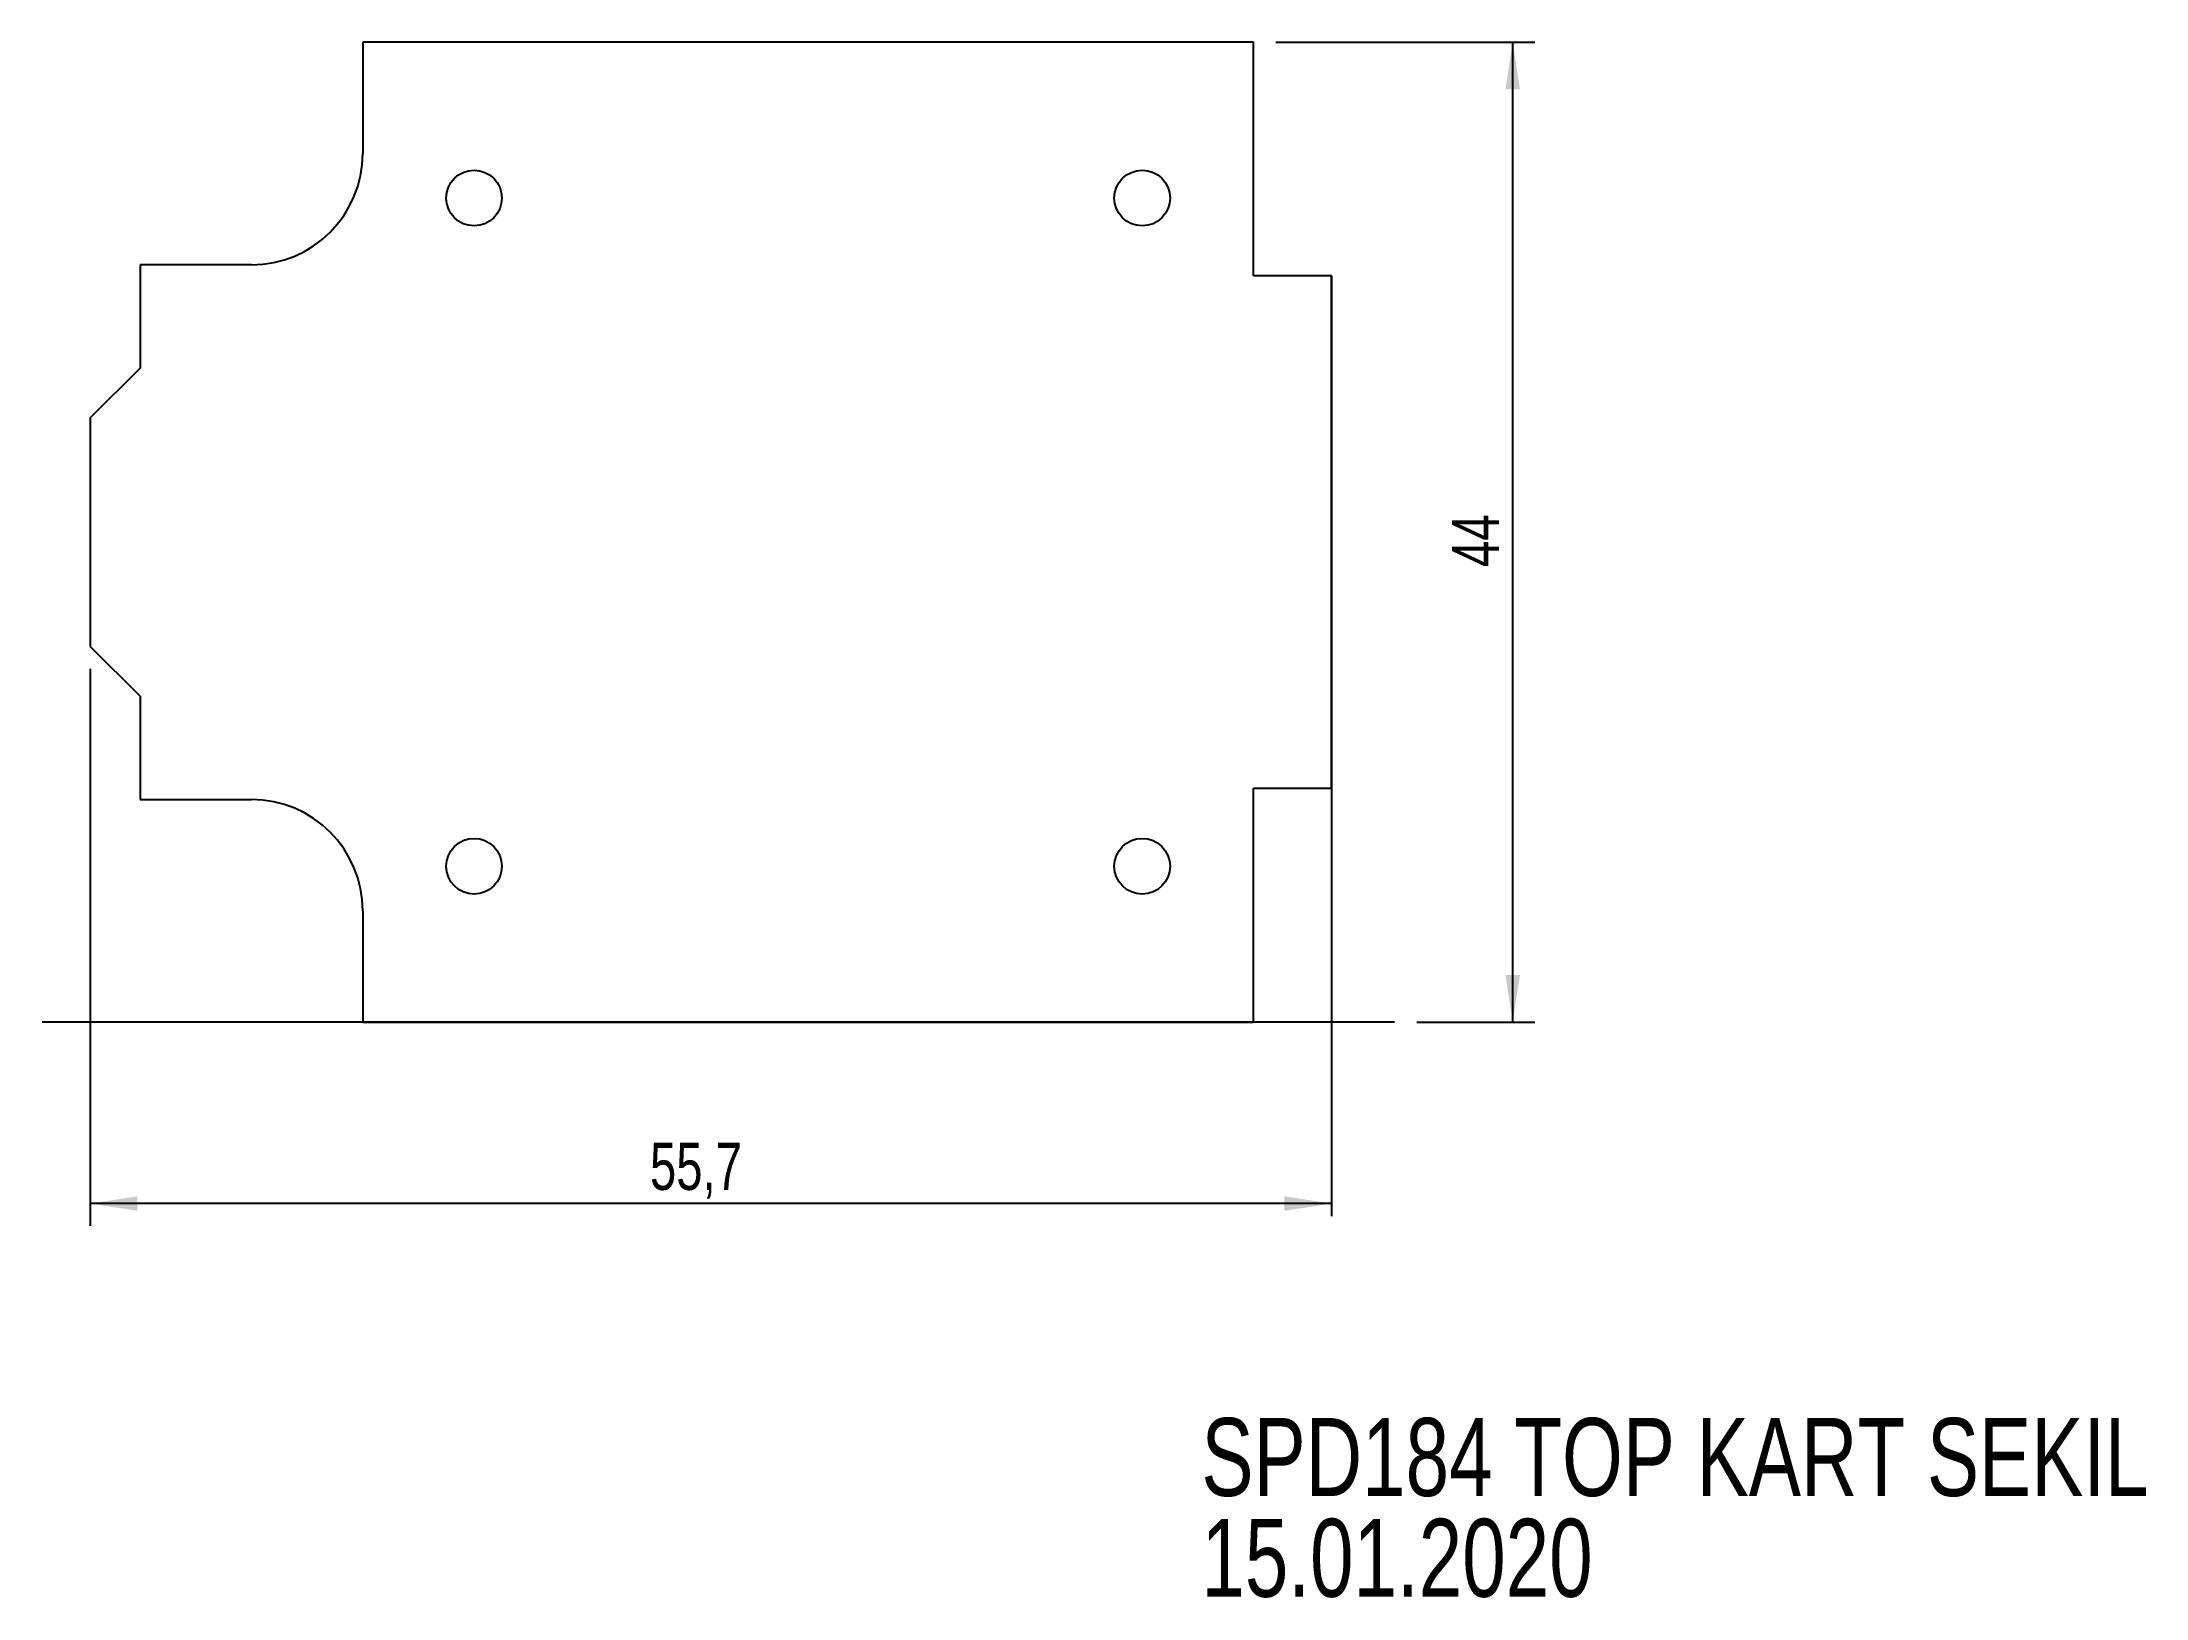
# Model space of a CAD drawing. Header units: millimetres. Extents: x 88.6 to 183.1, y 86.4 to 156.3.
import ezdxf

# ---------------------------------------------------------------- set-up
doc = ezdxf.new("R2010")
doc.units = ezdxf.units.MM
doc.layers.add('CIZGI', color=8, linetype='Continuous')
doc.styles.add('SLDTEXTSTYLE0', font='TXT', dxfattribs={"width": 0.75})
doc.dimstyles.new('SLDDIMSTYLE0', dxfattribs={"dimtxt": 2.116667, "dimasz": 2.116667, "dimexe": 0, "dimexo": 0.0625, "dimgap": 0.529167, "dimtad": 1, "dimdec": 1, "dimrnd": 1e-09, "dimzin": 12, "dimdsep": 46, "dimtxsty": 'SLDTEXTSTYLE0', "dimsah": 1, "dimcen": 0.09, "dimadec": 0, "dimazin": 3, "dimtfac": 1, "dimtdec": 1, "dimtofl": 0, "dimtmove": 0, "dimatfit": 3, "dimfxl": 1, "dimfrac": 2, "dimtolj": 1, "dimtzin": 12, "dimarcsym": 0})

# ---------------------------------------------------------------- blocks, each defined once
blk = doc.blocks.new('SW_NOTE_0')
at = {"layer": 'CIZGI', "color": 0, "char_height": 3.5, "attachment_point": 1, "style": 'SLDTEXTSTYLE0'}
for s, insert in [('SPD184 TOP KART SEKIL', (0, 4.512)), ('15.01.2020', (0, -0.014))]:
    blk.add_mtext(s, dxfattribs=dict(at, insert=insert))
blk = doc.blocks.new('_D')
at = {"layer": 'CIZGI'}
for p, q in [((90.794, 128.121), (90.794, 103.109)), ((146.525, 104.109), (90.794, 104.109))]:
    blk.add_line(p, q, dxfattribs=at)
for points in [[(90.794, 104.109), (92.911, 103.784), (92.911, 104.435)], [(146.525, 104.109), (144.408, 104.435), (144.408, 103.784)]]:
    blk.add_solid(points, dxfattribs=at)
at = {"layer": 'CIZGI', "insert": (115.923, 106.838), "char_height": 2.1167, "attachment_point": 1, "style": 'SLDTEXTSTYLE0'}
blk.add_mtext('55,7', dxfattribs=at)
blk = doc.blocks.new('_D_1')
at = {"layer": 'CIZGI'}
for p, q in [((144.025, 156.251), (155.664, 156.251)), ((154.664, 112.251), (154.664, 156.251)), ((150.359, 112.251), (155.664, 112.251))]:
    blk.add_line(p, q, dxfattribs=at)
for points in [[(154.664, 156.251), (154.338, 154.134), (154.99, 154.134)], [(154.664, 112.251), (154.99, 114.368), (154.338, 114.368)]]:
    blk.add_solid(points, dxfattribs=at)
at = {"layer": 'CIZGI', "insert": (151.936, 132.687), "char_height": 2.1167, "attachment_point": 1, "rotation": 90, "style": 'SLDTEXTSTYLE0'}
blk.add_mtext('44', dxfattribs=at)

msp = doc.modelspace()

# ---------------------------------------------------------------- linework, layer by layer
at = {"color": 7, "linetype": 'Continuous', "lineweight": 25}
for p, q in [((103.025, 156.251), (103.025, 151.251)), ((143.025, 156.251), (103.025, 156.251)), ((143.025, 145.751), (143.025, 156.251)), ((93.025, 146.251), (93.025, 141.612)), ((98.025, 146.251), (93.025, 146.251)), ((146.525, 145.751), (143.025, 145.751)), ((146.525, 122.751), (146.525, 145.751)), ((93.025, 141.612), (90.794, 139.381)), ((90.794, 139.381), (90.794, 129.121)), ((90.794, 129.121), (93.025, 126.89)), ((93.025, 126.89), (93.025, 122.251)), ((93.025, 122.251), (98.025, 122.251)), ((143.025, 122.751), (146.525, 122.751)), ((143.025, 112.251), (143.025, 122.751)), ((103.025, 117.251), (103.025, 112.251)), ((103.025, 112.251), (143.025, 112.251))]:
    msp.add_line(p, q, dxfattribs=at)
for centre in [(108.025, 149.251), (138.025, 149.251), (108.025, 119.251), (138.025, 119.251)]:
    msp.add_circle(centre, 1.25, dxfattribs=at)
for centre, start, end in [((98.025, 151.251), 270.00134, 359.99866), ((98.025, 117.251), 0.00132, 89.99868)]:
    msp.add_arc(centre, 5, start, end, dxfattribs=at)
at = {"layer": 'CIZGI'}
for p, q in [((146.525, 145.751), (146.525, 103.545)), ((149.359, 112.251), (88.628, 112.251))]:
    msp.add_line(p, q, dxfattribs=at)

# ---------------------------------------------------------------- block references
msp.add_blockref('SW_NOTE_0', (140.684, 89.97), dxfattribs=at)

# ---------------------------------------------------------------- dimensions: what is measured, and where the dimension line sits
dim = msp.add_linear_dim(base=(154.664, 156.251), p1=(149.359, 112.251), p2=(143.025, 156.251), angle=90, dimstyle='SLDDIMSTYLE0', dxfattribs=at)
dim.commit()
dim.dimension.update_dxf_attribs({"geometry": '_D_1', "text_midpoint": (154.664, 134.251), "dimtype": 160})
dim = msp.add_linear_dim(base=(90.794, 104.109), p1=(146.525, 103.545), p2=(90.794, 129.121), dimstyle='SLDDIMSTYLE0', dxfattribs=at)
dim.commit()
dim.dimension.update_dxf_attribs({"geometry": '_D', "text_midpoint": (118.659, 104.109), "dimtype": 160})

doc.saveas('drawing.dxf')
